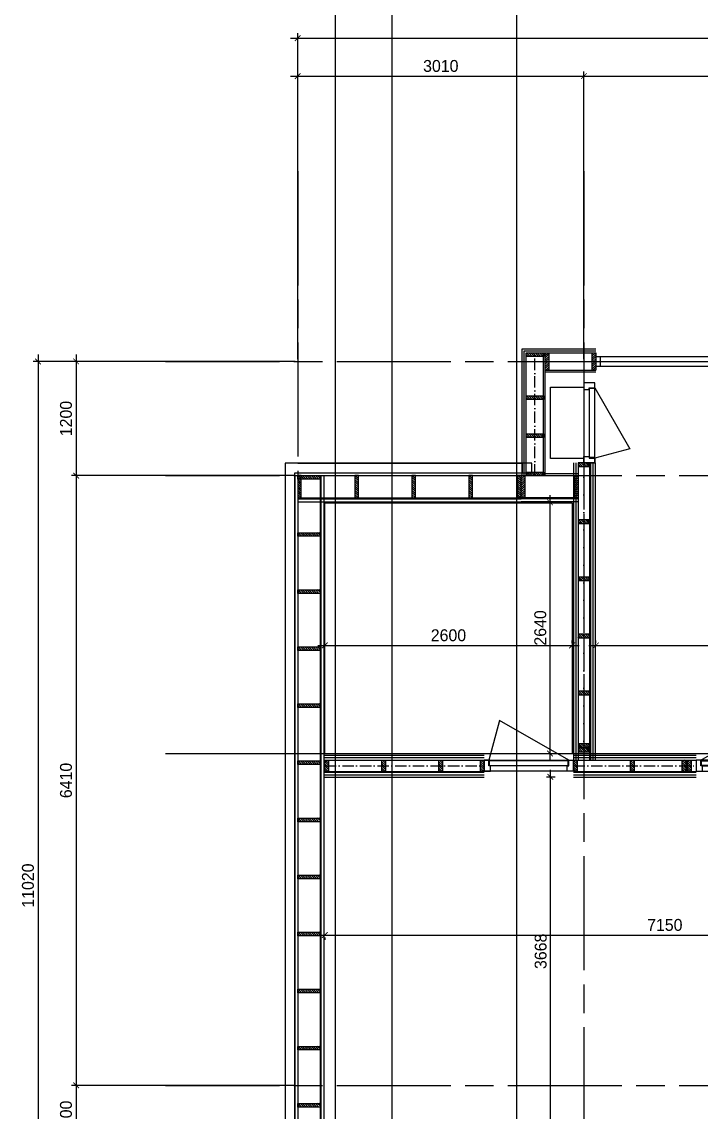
# Model space of a CAD drawing. Header units: millimetres. Extents: x -109306 to 269542, y -22401 to 197206.
# Drawn here: x 109639 to 116783, y 8967 to 20430 of the extents above; entities that cross this region are included whole.
import ezdxf

# ---------------------------------------------------------------- set-up
doc = ezdxf.new("R2010")
doc.units = ezdxf.units.MM
doc.linetypes.add('CENTER', pattern=[36, 24, -3, 6, -3])
doc.linetypes.add('DASHDOT', pattern=[18.5, 12, -3, 0.5, -3])
for name, color, linetype in [('18', 1, 'Continuous'), ('25', 2, 'Continuous'), ('DIMENSION', 1, 'Continuous'), ('STRAMIEN', 11, 'CENTER')]:
    doc.layers.add(name, color=color, linetype=linetype)
doc.styles.get("Standard").update_dxf_attribs({"font": ''})
doc.styles.get('Standard').set_extended_font_data('Century Gothic')
doc.dimstyles.new('1-50', dxfattribs={"dimscale": 50, "dimtxt": 2.5, "dimasz": 1.2, "dimexe": 1, "dimexo": 0, "dimgap": 0.8, "dimtad": 1, "dimdec": 0, "dimzin": 12, "dimdsep": 46, "dimtxsty": 'Standard', "dimblk1": 'ARCHTICK', "dimblk2": 'ARCHTICK', "dimsah": 1, "dimcen": 0.09, "dimdle": 1.5, "dimclrd": 256, "dimclre": 254, "dimclrt": 2, "dimadec": 0, "dimazin": 0, "dimtfac": 1, "dimtdec": 0, "dimtix": 1, "dimtofl": 0, "dimtmove": 2, "dimatfit": 3, "dimldrblk": 'ARCHTICK', "dimfxl": 1, "dimtolj": 1, "dimtzin": 0, "dimarcsym": 0})
pattern_1 = [(45, (466, 0), (-11.2253, 11.2253), [])]
pattern_2 = [(45, (1066, 0), (-11.2253, 11.2253), [])]
pattern_3 = [(45, (1666, 0), (-11.2253, 11.2253), [])]
pattern_4 = [(45, (2266, 0), (-11.2253, 11.2253), [])]
pattern_5 = [(45, (0, -235), (-11.2253, 11.2253), [])]
pattern_6 = [(45, (600, -235), (-11.2253, 11.2253), [])]
pattern_7 = [(45, (1200, -235), (-11.2253, 11.2253), [])]
pattern_8 = [(45, (1800, -235), (-11.2253, 11.2253), [])]
pattern_9 = [(45, (2400, -235), (-11.2253, 11.2253), [])]
pattern_10 = [(45, (3000, -235), (-11.2253, 11.2253), [])]
pattern_11 = [(45, (3600, -235), (-11.2253, 11.2253), [])]
pattern_12 = [(45, (4200, -235), (-11.2253, 11.2253), [])]
pattern_13 = [(45, (4800, -235), (-11.2253, 11.2253), [])]
pattern_14 = [(45, (5400, -235), (-11.2253, 11.2253), [])]
pattern_15 = [(45, (6000, -235), (-11.2253, 11.2253), [])]
pattern_16 = [(45, (600, 0), (-11.2253, 11.2253), [])]

# ---------------------------------------------------------------- blocks, each defined once
blk = doc.blocks.new('*U601')
at = {"layer": '18'}
h = blk.add_hatch(dxfattribs=at)
h.set_pattern_fill('ANSI31', color=1, scale=5)
h.set_pattern_definition([(45, (-134, 0), (-11.2253, 11.2253), [])])
h.paths.add_polyline_path([(-596, 60), (-634, 60), (-634, -60), (-596, -60)])
h = blk.add_hatch(dxfattribs=at)
h.set_pattern_fill('ANSI31', color=1, scale=5)
h.set_pattern_definition(pattern_1)
h.paths.add_polyline_path([(4, 60), (-34, 60), (-34, -60), (4, -60)])
h = blk.add_hatch(dxfattribs=at)
h.set_pattern_fill('ANSI31', color=1, scale=5)
h.set_pattern_definition(pattern_1)
h.paths.add_polyline_path([(4, 60), (-34, 60), (-34, -60), (4, -60)])
h = blk.add_hatch(dxfattribs=at)
h.set_pattern_fill('ANSI31', color=1, scale=5)
h.set_pattern_definition(pattern_2)
h.paths.add_polyline_path([(604, 60), (566, 60), (566, -60), (604, -60)])
h = blk.add_hatch(dxfattribs=at)
h.set_pattern_fill('ANSI31', color=1, scale=5)
h.set_pattern_definition(pattern_2)
h.paths.add_polyline_path([(604, 60), (566, 60), (566, -60), (604, -60)])
h = blk.add_hatch(dxfattribs=at)
h.set_pattern_fill('ANSI31', color=1, scale=5)
h.set_pattern_definition(pattern_3)
h.paths.add_polyline_path([(1204, 60), (1166, 60), (1166, -60), (1204, -60)])
h = blk.add_hatch(dxfattribs=at)
h.set_pattern_fill('ANSI31', color=1, scale=5)
h.set_pattern_definition(pattern_3)
h.paths.add_polyline_path([(1204, 60), (1166, 60), (1166, -60), (1204, -60)])
h = blk.add_hatch(dxfattribs=at)
h.set_pattern_fill('ANSI31', color=1, scale=5)
h.set_pattern_definition(pattern_4)
h.paths.add_polyline_path([(1804, 60), (1766, 60), (1766, -60), (1804, -60)])
h = blk.add_hatch(dxfattribs=at)
h.set_pattern_fill('ANSI31', color=1, scale=5)
h.set_pattern_definition(pattern_4)
h.paths.add_polyline_path([(1804, 60), (1766, 60), (1766, -60), (1804, -60)])
h = blk.add_hatch(dxfattribs=at)
h.set_pattern_fill('ANSI31', color=1, scale=5)
h.set_pattern_definition([(45, (2818, 0), (-11.2253, 11.2253), [])])
h.paths.add_polyline_path([(2356, 60), (2318, 60), (2318, -60), (2356, -60)])
h = blk.add_hatch(dxfattribs=at)
h.set_pattern_fill('ANSI31', color=1, scale=5)
h.set_pattern_definition([(45, (2866, 0), (-11.2253, 11.2253), [])])
h.paths.add_polyline_path([(2404, 60), (2366, 60), (2366, -60), (2404, -60)])
at = {"layer": '25'}
for points in [[(-634, 119), (2490, 119)], [(-634, 94), (2490, 94)], [(-634, 69), (2490, 69)], [(-634, 60), (2490, 60)], [(-634, -60), (2490, -60)], [(-634, -85), (2490, -85)], [(-634, -110), (2490, -110)]]:
    blk.add_lwpolyline(points, dxfattribs=at)
for points in [[(-596, 60), (-634, 60), (-634, -60), (-596, -60)], [(4, 60), (-34, 60), (-34, -60), (4, -60)], [(4, 60), (-34, 60), (-34, -60), (4, -60)], [(604, 60), (566, 60), (566, -60), (604, -60)], [(604, 60), (566, 60), (566, -60), (604, -60)], [(1204, 60), (1166, 60), (1166, -60), (1204, -60)], [(1204, 60), (1166, 60), (1166, -60), (1204, -60)], [(1804, 60), (1766, 60), (1766, -60), (1804, -60)], [(1804, 60), (1766, 60), (1766, -60), (1804, -60)], [(2356, 60), (2318, 60), (2318, -60), (2356, -60)], [(2404, 60), (2366, 60), (2366, -60), (2404, -60)]]:
    blk.add_lwpolyline(points, close=True, dxfattribs=at)
at = {"layer": 'DIMENSION', "linetype": 'DASHDOT', "ltscale": 10}
blk.add_lwpolyline([(-634, 0), (2490, 0)], dxfattribs=at)
blk = doc.blocks.new('*U602')
at = {"layer": '18'}
h = blk.add_hatch(dxfattribs=at)
h.set_pattern_fill('ANSI31', color=1, scale=5)
h.set_pattern_definition(pattern_5)
h.paths.add_polyline_path([(-462, -235), (-500, -235), (-500, 0), (-462, 0)])
h = blk.add_hatch(dxfattribs=at)
h.set_pattern_fill('ANSI31', color=1, scale=5)
h.set_pattern_definition(pattern_6)
h.paths.add_polyline_path([(138, -235), (100, -235), (100, 0), (138, 0)])
h = blk.add_hatch(dxfattribs=at)
h.set_pattern_fill('ANSI31', color=1, scale=5)
h.set_pattern_definition(pattern_6)
h.paths.add_polyline_path([(138, -235), (100, -235), (100, 0), (138, 0)])
h = blk.add_hatch(dxfattribs=at)
h.set_pattern_fill('ANSI31', color=1, scale=5)
h.set_pattern_definition(pattern_7)
h.paths.add_polyline_path([(738, -235), (700, -235), (700, 0), (738, 0)])
h = blk.add_hatch(dxfattribs=at)
h.set_pattern_fill('ANSI31', color=1, scale=5)
h.set_pattern_definition(pattern_7)
h.paths.add_polyline_path([(738, -235), (700, -235), (700, 0), (738, 0)])
h = blk.add_hatch(dxfattribs=at)
h.set_pattern_fill('ANSI31', color=1, scale=5)
h.set_pattern_definition(pattern_8)
h.paths.add_polyline_path([(1338, -235), (1300, -235), (1300, 0), (1338, 0)])
h = blk.add_hatch(dxfattribs=at)
h.set_pattern_fill('ANSI31', color=1, scale=5)
h.set_pattern_definition([(45, (2312, -235), (-11.2253, 11.2253), [])])
h.paths.add_polyline_path([(1850, -235), (1812, -235), (1812, 0), (1850, 0)])
at = {"layer": '25'}
for points in [[(-500, 39), (1850, 39)], [(-500, 9), (1850, 9)], [(-500, 0), (1850, 0)], [(-500, -235), (1850, -235)], [(-500, -265), (1850, -265)], [(-500, -365), (1850, -365)]]:
    blk.add_lwpolyline(points, dxfattribs=at)
for points in [[(-462, -235), (-500, -235), (-500, 0), (-462, 0)], [(138, -235), (100, -235), (100, 0), (138, 0)], [(138, -235), (100, -235), (100, 0), (138, 0)], [(738, -235), (700, -235), (700, 0), (738, 0)], [(738, -235), (700, -235), (700, 0), (738, 0)], [(1338, -235), (1300, -235), (1300, 0), (1338, 0)], [(1850, -235), (1812, -235), (1812, 0), (1850, 0)]]:
    blk.add_lwpolyline(points, close=True, dxfattribs=at)
blk = doc.blocks.new('_ARCHTICK')
at = {"color": 0, "linetype": 'ByBlock', "const_width": 0.15}
blk.add_lwpolyline([(-0.5, -0.5), (0.5, 0.5)], dxfattribs=at)
blk = doc.blocks.new('*D615')
at = {"layer": 'Defpoints', "color": 0, "transparency": 16777216}
for p in [(3010, 14020), (0, 11020), (3010, 11020)]:
    blk.add_point(p, dxfattribs=at)
at = {"layer": 'DIMENSION', "lineweight": -2, "transparency": 16777216}
blk.add_line((-75, 14020), (3085, 14020), dxfattribs=at)
at = {"layer": 'DIMENSION', "color": 254, "lineweight": -2, "transparency": 16777216}
for p, q in [((0, 11045), (0, 14070)), ((3010, 11045), (3010, 14070))]:
    blk.add_line(p, q, dxfattribs=at)
at = {"layer": 'DIMENSION', "lineweight": -2, "transparency": 16777216, "xscale": 59.99999999999995, "yscale": 59.99999999999995, "zscale": 59.99999999999995, "rotation": 180}
blk.add_blockref('_ARCHTICK', (0, 14020), dxfattribs=at)
at = {"layer": 'DIMENSION', "lineweight": -2, "transparency": 16777216, "xscale": 59.99999999999995, "yscale": 59.99999999999995, "zscale": 59.99999999999995}
blk.add_blockref('_ARCHTICK', (3010, 14020), dxfattribs=at)
at = {"layer": 'DIMENSION', "color": 2, "transparency": 16777216, "insert": (1505, 14126), "char_height": 125, "attachment_point": 5}
blk.add_mtext('\\A1;3010', dxfattribs=at)
blk = doc.blocks.new('*D616')
at = {"layer": 'Defpoints', "color": 0, "transparency": 16777216}
for p in [(6310, 14020), (3010, 11020), (6310, 11020)]:
    blk.add_point(p, dxfattribs=at)
at = {"layer": 'DIMENSION', "lineweight": -2, "transparency": 16777216}
blk.add_line((2935, 14020), (6385, 14020), dxfattribs=at)
at = {"layer": 'DIMENSION', "color": 254, "lineweight": -2, "transparency": 16777216}
for p, q in [((3010, 11045), (3010, 14070)), ((6310, 11045), (6310, 14070))]:
    blk.add_line(p, q, dxfattribs=at)
at = {"layer": 'DIMENSION', "lineweight": -2, "transparency": 16777216, "xscale": 59.99999999999995, "yscale": 59.99999999999995, "zscale": 59.99999999999995, "rotation": 180}
blk.add_blockref('_ARCHTICK', (3010, 14020), dxfattribs=at)
at = {"layer": 'DIMENSION', "lineweight": -2, "transparency": 16777216, "xscale": 59.99999999999995, "yscale": 59.99999999999995, "zscale": 59.99999999999995}
blk.add_blockref('_ARCHTICK', (6310, 14020), dxfattribs=at)
at = {"layer": 'DIMENSION', "color": 2, "transparency": 16777216, "insert": (4660, 14126), "char_height": 125, "attachment_point": 5}
blk.add_mtext('\\A1;3300', dxfattribs=at)
blk = doc.blocks.new('*D618')
at = {"layer": 'Defpoints', "color": 0, "transparency": 16777216}
for p in [(0, 11020), (-2330, 9820), (0, 9820)]:
    blk.add_point(p, dxfattribs=at)
at = {"layer": 'DIMENSION', "color": 254, "lineweight": -2, "transparency": 16777216}
for p, q in [((-25, 11020), (-2380, 11020)), ((-25, 9820), (-2380, 9820))]:
    blk.add_line(p, q, dxfattribs=at)
at = {"layer": 'DIMENSION', "lineweight": -2, "transparency": 16777216}
blk.add_line((-2330, 11095), (-2330, 9745), dxfattribs=at)
at = {"layer": 'DIMENSION', "lineweight": -2, "transparency": 16777216, "xscale": 59.99999999999995, "yscale": 59.99999999999995, "zscale": 59.99999999999995}
for p, rotation in [((-2330, 11020), 90), ((-2330, 9820), 270)]:
    blk.add_blockref('_ARCHTICK', p, dxfattribs=dict(at, rotation=rotation))
at = {"layer": 'DIMENSION', "color": 2, "transparency": 16777216, "insert": (-2436, 10420), "char_height": 125, "attachment_point": 5, "rotation": 90}
blk.add_mtext('\\A1;1200', dxfattribs=at)
blk = doc.blocks.new('*D619')
at = {"layer": 'Defpoints', "color": 0, "transparency": 16777216}
for p in [(0, 9820), (-2330, 3410), (0, 3410)]:
    blk.add_point(p, dxfattribs=at)
at = {"layer": 'DIMENSION', "lineweight": -2, "transparency": 16777216}
blk.add_line((-2330, 9895), (-2330, 3335), dxfattribs=at)
at = {"layer": 'DIMENSION', "color": 254, "lineweight": -2, "transparency": 16777216}
for p, q in [((-25, 9820), (-2380, 9820)), ((-25, 3410), (-2380, 3410))]:
    blk.add_line(p, q, dxfattribs=at)
at = {"layer": 'DIMENSION', "lineweight": -2, "transparency": 16777216, "xscale": 59.99999999999995, "yscale": 59.99999999999995, "zscale": 59.99999999999995}
for p, rotation in [((-2330, 9820), 90), ((-2330, 3410), 270)]:
    blk.add_blockref('_ARCHTICK', p, dxfattribs=dict(at, rotation=rotation))
at = {"layer": 'DIMENSION', "color": 2, "transparency": 16777216, "insert": (-2436, 6615), "char_height": 125, "attachment_point": 5, "rotation": 90}
blk.add_mtext('\\A1;6410', dxfattribs=at)
blk = doc.blocks.new('*D620')
at = {"layer": 'Defpoints', "color": 0, "transparency": 16777216}
for p in [(0, 3410), (-2330, 2810), (0, 2810)]:
    blk.add_point(p, dxfattribs=at)
at = {"layer": 'DIMENSION', "lineweight": -2, "transparency": 16777216}
blk.add_line((-2330, 3485), (-2330, 2735), dxfattribs=at)
at = {"layer": 'DIMENSION', "color": 254, "lineweight": -2, "transparency": 16777216}
for p, q in [((-25, 3410), (-2380, 3410)), ((-25, 2810), (-2380, 2810))]:
    blk.add_line(p, q, dxfattribs=at)
at = {"layer": 'DIMENSION', "lineweight": -2, "transparency": 16777216, "xscale": 59.99999999999995, "yscale": 59.99999999999995, "zscale": 59.99999999999995}
for p, rotation in [((-2330, 3410), 90), ((-2330, 2810), 270)]:
    blk.add_blockref('_ARCHTICK', p, dxfattribs=dict(at, rotation=rotation))
at = {"layer": 'DIMENSION', "color": 2, "transparency": 16777216, "insert": (-2436, 3110), "char_height": 125, "attachment_point": 5, "rotation": 90}
blk.add_mtext('\\A1;600', dxfattribs=at)
blk = doc.blocks.new('*D622')
at = {"layer": 'Defpoints', "color": 0, "transparency": 16777216}
for p in [(10720, 14420), (0, 11020), (10720, 11020)]:
    blk.add_point(p, dxfattribs=at)
at = {"layer": 'DIMENSION', "color": 254, "lineweight": -2, "transparency": 16777216}
for p, q in [((0, 11045), (0, 14470)), ((10720, 11045), (10720, 14470))]:
    blk.add_line(p, q, dxfattribs=at)
at = {"layer": 'DIMENSION', "lineweight": -2, "transparency": 16777216}
blk.add_line((-75, 14420), (10795, 14420), dxfattribs=at)
at = {"layer": 'DIMENSION', "lineweight": -2, "transparency": 16777216, "xscale": 59.99999999999995, "yscale": 59.99999999999995, "zscale": 59.99999999999995, "rotation": 180}
blk.add_blockref('_ARCHTICK', (0, 14420), dxfattribs=at)
at = {"layer": 'DIMENSION', "lineweight": -2, "transparency": 16777216, "xscale": 59.99999999999995, "yscale": 59.99999999999995, "zscale": 59.99999999999995}
blk.add_blockref('_ARCHTICK', (10720, 14420), dxfattribs=at)
at = {"layer": 'DIMENSION', "color": 2, "transparency": 16777216, "insert": (5360, 14526), "char_height": 125, "attachment_point": 5}
blk.add_mtext('\\A1;10720', dxfattribs=at)
blk = doc.blocks.new('*D623')
at = {"layer": 'Defpoints', "color": 0, "transparency": 16777216}
for p in [(0, 11020), (-2730, 0), (0, 0)]:
    blk.add_point(p, dxfattribs=at)
at = {"layer": 'DIMENSION', "color": 254, "lineweight": -2, "transparency": 16777216}
for p, q in [((-25, 11020), (-2780, 11020)), ((-25, 0), (-2780, 0))]:
    blk.add_line(p, q, dxfattribs=at)
at = {"layer": 'DIMENSION', "lineweight": -2, "transparency": 16777216}
blk.add_line((-2730, 11095), (-2730, -75), dxfattribs=at)
at = {"layer": 'DIMENSION', "lineweight": -2, "transparency": 16777216, "xscale": 59.99999999999995, "yscale": 59.99999999999995, "zscale": 59.99999999999995}
for p, rotation in [((-2730, 11020), 90), ((-2730, 0), 270)]:
    blk.add_blockref('_ARCHTICK', p, dxfattribs=dict(at, rotation=rotation))
at = {"layer": 'DIMENSION', "color": 2, "transparency": 16777216, "insert": (-2836, 5510), "char_height": 125, "attachment_point": 5, "rotation": 90}
blk.add_mtext('\\A1;11020', dxfattribs=at)
blk = doc.blocks.new('*U606')
at = {"layer": '18'}
h = blk.add_hatch(dxfattribs=at)
h.set_pattern_fill('ANSI31', color=1, scale=5)
h.set_pattern_definition([(45, (-110, 0), (-11.2253, 11.2253), [])])
h.paths.add_polyline_path([(-572, 60), (-610, 60), (-610, -60), (-572, -60)])
h = blk.add_hatch(dxfattribs=at)
h.set_pattern_fill('ANSI31', color=1, scale=5)
h.set_pattern_definition([(45, (490, 0), (-11.2253, 11.2253), [])])
h.paths.add_polyline_path([(28, 60), (-10, 60), (-10, -60), (28, -60)])
h = blk.add_hatch(dxfattribs=at)
h.set_pattern_fill('ANSI31', color=1, scale=5)
h.set_pattern_definition([(45, (490, 0), (-11.2253, 11.2253), [])])
h.paths.add_polyline_path([(28, 60), (-10, 60), (-10, -60), (28, -60)])
h = blk.add_hatch(dxfattribs=at)
h.set_pattern_fill('ANSI31', color=1, scale=5)
h.set_pattern_definition([(45, (1032, 0), (-11.2253, 11.2253), [])])
h.paths.add_polyline_path([(570, 60), (532, 60), (532, -60), (570, -60)])
h = blk.add_hatch(dxfattribs=at)
h.set_pattern_fill('ANSI31', color=1, scale=5)
h.set_pattern_definition([(45, (1090, 0), (-11.2253, 11.2253), [])])
h.paths.add_polyline_path([(628, 60), (590, 60), (590, -60), (628, -60)])
at = {"layer": '25'}
for points in [[(-610, 119), (680, 119)], [(-610, 94), (680, 94)], [(-610, 69), (680, 69)], [(-610, 60), (680, 60)], [(-610, -60), (680, -60)], [(-610, -85), (680, -85)], [(-610, -110), (680, -110)]]:
    blk.add_lwpolyline(points, dxfattribs=at)
for points in [[(-572, 60), (-610, 60), (-610, -60), (-572, -60)], [(28, 60), (-10, 60), (-10, -60), (28, -60)], [(28, 60), (-10, 60), (-10, -60), (28, -60)], [(570, 60), (532, 60), (532, -60), (570, -60)], [(628, 60), (590, 60), (590, -60), (628, -60)]]:
    blk.add_lwpolyline(points, close=True, dxfattribs=at)
at = {"layer": 'DIMENSION', "linetype": 'DASHDOT', "ltscale": 10}
blk.add_lwpolyline([(-610, 0), (680, 0)], dxfattribs=at)
blk = doc.blocks.new('*U603')
at = {"layer": '18'}
h = blk.add_hatch(dxfattribs=at)
h.set_pattern_fill('ANSI31', color=1, scale=5)
h.set_pattern_definition(pattern_5)
h.paths.add_polyline_path([(-462, -235), (-500, -235), (-500, 0), (-462, 0)])
h = blk.add_hatch(dxfattribs=at)
h.set_pattern_fill('ANSI31', color=1, scale=5)
h.set_pattern_definition(pattern_6)
h.paths.add_polyline_path([(138, -235), (100, -235), (100, 0), (138, 0)])
h = blk.add_hatch(dxfattribs=at)
h.set_pattern_fill('ANSI31', color=1, scale=5)
h.set_pattern_definition(pattern_6)
h.paths.add_polyline_path([(138, -235), (100, -235), (100, 0), (138, 0)])
h = blk.add_hatch(dxfattribs=at)
h.set_pattern_fill('ANSI31', color=1, scale=5)
h.set_pattern_definition(pattern_7)
h.paths.add_polyline_path([(738, -235), (700, -235), (700, 0), (738, 0)])
h = blk.add_hatch(dxfattribs=at)
h.set_pattern_fill('ANSI31', color=1, scale=5)
h.set_pattern_definition(pattern_7)
h.paths.add_polyline_path([(738, -235), (700, -235), (700, 0), (738, 0)])
h = blk.add_hatch(dxfattribs=at)
h.set_pattern_fill('ANSI31', color=1, scale=5)
h.set_pattern_definition(pattern_8)
h.paths.add_polyline_path([(1338, -235), (1300, -235), (1300, 0), (1338, 0)])
h = blk.add_hatch(dxfattribs=at)
h.set_pattern_fill('ANSI31', color=1, scale=5)
h.set_pattern_definition(pattern_8)
h.paths.add_polyline_path([(1338, -235), (1300, -235), (1300, 0), (1338, 0)])
h = blk.add_hatch(dxfattribs=at)
h.set_pattern_fill('ANSI31', color=1, scale=5)
h.set_pattern_definition(pattern_9)
h.paths.add_polyline_path([(1938, -235), (1900, -235), (1900, 0), (1938, 0)])
h = blk.add_hatch(dxfattribs=at)
h.set_pattern_fill('ANSI31', color=1, scale=5)
h.set_pattern_definition(pattern_9)
h.paths.add_polyline_path([(1938, -235), (1900, -235), (1900, 0), (1938, 0)])
h = blk.add_hatch(dxfattribs=at)
h.set_pattern_fill('ANSI31', color=1, scale=5)
h.set_pattern_definition(pattern_10)
h.paths.add_polyline_path([(2538, -235), (2500, -235), (2500, 0), (2538, 0)])
h = blk.add_hatch(dxfattribs=at)
h.set_pattern_fill('ANSI31', color=1, scale=5)
h.set_pattern_definition(pattern_10)
h.paths.add_polyline_path([(2538, -235), (2500, -235), (2500, 0), (2538, 0)])
h = blk.add_hatch(dxfattribs=at)
h.set_pattern_fill('ANSI31', color=1, scale=5)
h.set_pattern_definition(pattern_11)
h.paths.add_polyline_path([(3138, -235), (3100, -235), (3100, 0), (3138, 0)])
h = blk.add_hatch(dxfattribs=at)
h.set_pattern_fill('ANSI31', color=1, scale=5)
h.set_pattern_definition(pattern_11)
h.paths.add_polyline_path([(3138, -235), (3100, -235), (3100, 0), (3138, 0)])
h = blk.add_hatch(dxfattribs=at)
h.set_pattern_fill('ANSI31', color=1, scale=5)
h.set_pattern_definition(pattern_12)
h.paths.add_polyline_path([(3738, -235), (3700, -235), (3700, 0), (3738, 0)])
h = blk.add_hatch(dxfattribs=at)
h.set_pattern_fill('ANSI31', color=1, scale=5)
h.set_pattern_definition(pattern_12)
h.paths.add_polyline_path([(3738, -235), (3700, -235), (3700, 0), (3738, 0)])
h = blk.add_hatch(dxfattribs=at)
h.set_pattern_fill('ANSI31', color=1, scale=5)
h.set_pattern_definition(pattern_13)
h.paths.add_polyline_path([(4338, -235), (4300, -235), (4300, 0), (4338, 0)])
h = blk.add_hatch(dxfattribs=at)
h.set_pattern_fill('ANSI31', color=1, scale=5)
h.set_pattern_definition(pattern_13)
h.paths.add_polyline_path([(4338, -235), (4300, -235), (4300, 0), (4338, 0)])
h = blk.add_hatch(dxfattribs=at)
h.set_pattern_fill('ANSI31', color=1, scale=5)
h.set_pattern_definition(pattern_14)
h.paths.add_polyline_path([(4938, -235), (4900, -235), (4900, 0), (4938, 0)])
h = blk.add_hatch(dxfattribs=at)
h.set_pattern_fill('ANSI31', color=1, scale=5)
h.set_pattern_definition(pattern_14)
h.paths.add_polyline_path([(4938, -235), (4900, -235), (4900, 0), (4938, 0)])
h = blk.add_hatch(dxfattribs=at)
h.set_pattern_fill('ANSI31', color=1, scale=5)
h.set_pattern_definition(pattern_15)
h.paths.add_polyline_path([(5538, -235), (5500, -235), (5500, 0), (5538, 0)])
h = blk.add_hatch(dxfattribs=at)
h.set_pattern_fill('ANSI31', color=1, scale=5)
h.set_pattern_definition(pattern_15)
h.paths.add_polyline_path([(5538, -235), (5500, -235), (5500, 0), (5538, 0)])
h = blk.add_hatch(dxfattribs=at)
h.set_pattern_fill('ANSI31', color=1, scale=5)
h.set_pattern_definition([(45, (6600, -235), (-11.2253, 11.2253), [])])
h.paths.add_polyline_path([(6138, -235), (6100, -235), (6100, 0), (6138, 0)])
h = blk.add_hatch(dxfattribs=at)
h.set_pattern_fill('ANSI31', color=1, scale=5)
h.set_pattern_definition([(45, (7089.5, -235), (-11.2253, 11.2253), [])])
h.paths.add_polyline_path([(6627.5, -235), (6589.5, -235), (6589.5, 0), (6627.5, 0)])
at = {"layer": '25'}
for points in [[(-500, 39), (6627.5, 39)], [(-500, 9), (6627.5, 9)], [(-500, 0), (6627.5, 0)], [(-500, -235), (6627.5, -235)], [(-500, -265), (6627.5, -265)], [(-500, -365), (6627.5, -365)]]:
    blk.add_lwpolyline(points, dxfattribs=at)
for points in [[(-462, -235), (-500, -235), (-500, 0), (-462, 0)], [(138, -235), (100, -235), (100, 0), (138, 0)], [(138, -235), (100, -235), (100, 0), (138, 0)], [(738, -235), (700, -235), (700, 0), (738, 0)], [(738, -235), (700, -235), (700, 0), (738, 0)], [(1338, -235), (1300, -235), (1300, 0), (1338, 0)], [(1338, -235), (1300, -235), (1300, 0), (1338, 0)], [(1938, -235), (1900, -235), (1900, 0), (1938, 0)], [(1938, -235), (1900, -235), (1900, 0), (1938, 0)], [(2538, -235), (2500, -235), (2500, 0), (2538, 0)], [(2538, -235), (2500, -235), (2500, 0), (2538, 0)], [(3138, -235), (3100, -235), (3100, 0), (3138, 0)], [(3138, -235), (3100, -235), (3100, 0), (3138, 0)], [(3738, -235), (3700, -235), (3700, 0), (3738, 0)], [(3738, -235), (3700, -235), (3700, 0), (3738, 0)], [(4338, -235), (4300, -235), (4300, 0), (4338, 0)], [(4338, -235), (4300, -235), (4300, 0), (4338, 0)], [(4938, -235), (4900, -235), (4900, 0), (4938, 0)], [(4938, -235), (4900, -235), (4900, 0), (4938, 0)], [(5538, -235), (5500, -235), (5500, 0), (5538, 0)], [(5538, -235), (5500, -235), (5500, 0), (5538, 0)], [(6138, -235), (6100, -235), (6100, 0), (6138, 0)], [(6627.5, -235), (6589.5, -235), (6589.5, 0), (6627.5, 0)]]:
    blk.add_lwpolyline(points, close=True, dxfattribs=at)
blk = doc.blocks.new('*U605')
at = {"layer": '18'}
h = blk.add_hatch(dxfattribs=at)
h.set_pattern_fill('ANSI31', color=1, scale=5)
h.paths.add_polyline_path([(-462, 60), (-500, 60), (-500, -60), (-462, -60)])
h = blk.add_hatch(dxfattribs=at)
h.set_pattern_fill('ANSI31', color=1, scale=5)
h.set_pattern_definition(pattern_16)
h.paths.add_polyline_path([(138, 60), (100, 60), (100, -60), (138, -60)])
h = blk.add_hatch(dxfattribs=at)
h.set_pattern_fill('ANSI31', color=1, scale=5)
h.set_pattern_definition(pattern_16)
h.paths.add_polyline_path([(138, 60), (100, 60), (100, -60), (138, -60)])
h = blk.add_hatch(dxfattribs=at)
h.set_pattern_fill('ANSI31', color=1, scale=5)
h.set_pattern_definition([(45, (1200, 0), (-11.2253, 11.2253), [])])
h.paths.add_polyline_path([(738, 60), (700, 60), (700, -60), (738, -60)])
h = blk.add_hatch(dxfattribs=at)
h.set_pattern_fill('ANSI31', color=1, scale=5)
h.set_pattern_definition([(45, (1637, 0), (-11.2253, 11.2253), [])])
h.paths.add_polyline_path([(1175, 60), (1137, 60), (1137, -60), (1175, -60)])
at = {"layer": '25'}
for points in [[(-500, 119), (1175, 119)], [(-500, 94), (1175, 94)], [(-500, 69), (1175, 69)], [(-500, 60), (1175, 60)], [(-500, -60), (1175, -60)], [(-500, -85), (1175, -85)], [(-500, -110), (1175, -110)]]:
    blk.add_lwpolyline(points, dxfattribs=at)
for points in [[(-462, 60), (-500, 60), (-500, -60), (-462, -60)], [(138, 60), (100, 60), (100, -60), (138, -60)], [(138, 60), (100, 60), (100, -60), (138, -60)], [(738, 60), (700, 60), (700, -60), (738, -60)], [(1175, 60), (1137, 60), (1137, -60), (1175, -60)]]:
    blk.add_lwpolyline(points, close=True, dxfattribs=at)
at = {"layer": 'DIMENSION', "linetype": 'DASHDOT', "ltscale": 10}
blk.add_lwpolyline([(-500, 0), (1175, 0)], dxfattribs=at)
blk = doc.blocks.new('*D505')
at = {"layer": 'Defpoints', "color": 0, "transparency": 16777216}
for p in [(112825, 13874), (115425, 13874), (115425, 13874)]:
    blk.add_point(p, dxfattribs=at)
at = {"layer": 'DIMENSION', "lineweight": -2, "transparency": 16777216}
blk.add_line((112750, 13874), (115500, 13874), dxfattribs=at)
at = {"layer": 'DIMENSION', "color": 254, "lineweight": -2, "transparency": 16777216}
for p, q in [((112825, 13899), (112825, 13924)), ((115425, 13899), (115425, 13924))]:
    blk.add_line(p, q, dxfattribs=at)
at = {"layer": 'DIMENSION', "lineweight": -2, "transparency": 16777216, "xscale": 59.99999999999995, "yscale": 59.99999999999995, "zscale": 59.99999999999995, "rotation": 180}
blk.add_blockref('_ARCHTICK', (112825, 13874), dxfattribs=at)
at = {"layer": 'DIMENSION', "lineweight": -2, "transparency": 16777216, "xscale": 59.99999999999995, "yscale": 59.99999999999995, "zscale": 59.99999999999995}
blk.add_blockref('_ARCHTICK', (115425, 13874), dxfattribs=at)
at = {"layer": 'DIMENSION', "color": 2, "transparency": 16777216, "insert": (114125, 13980), "char_height": 125, "attachment_point": 5}
blk.add_mtext('\\A1;2600', dxfattribs=at)
blk = doc.blocks.new('*D506')
at = {"layer": 'Defpoints', "color": 0, "transparency": 16777216}
for p in [(115675, 13874), (118725, 13874), (118725, 13874)]:
    blk.add_point(p, dxfattribs=at)
at = {"layer": 'DIMENSION', "lineweight": -2, "transparency": 16777216}
blk.add_line((115600, 13874), (118800, 13874), dxfattribs=at)
at = {"layer": 'DIMENSION', "color": 254, "lineweight": -2, "transparency": 16777216}
for p, q in [((115675, 13899), (115675, 13924)), ((118725, 13899), (118725, 13924))]:
    blk.add_line(p, q, dxfattribs=at)
at = {"layer": 'DIMENSION', "lineweight": -2, "transparency": 16777216, "xscale": 59.99999999999995, "yscale": 59.99999999999995, "zscale": 59.99999999999995, "rotation": 180}
blk.add_blockref('_ARCHTICK', (115675, 13874), dxfattribs=at)
at = {"layer": 'DIMENSION', "lineweight": -2, "transparency": 16777216, "xscale": 59.99999999999995, "yscale": 59.99999999999995, "zscale": 59.99999999999995}
blk.add_blockref('_ARCHTICK', (118725, 13874), dxfattribs=at)
at = {"layer": 'DIMENSION', "color": 2, "transparency": 16777216, "insert": (117200, 13980), "char_height": 125, "attachment_point": 5}
blk.add_mtext('\\A1;3050', dxfattribs=at)
blk = doc.blocks.new('*D509')
at = {"layer": 'Defpoints', "color": 0, "transparency": 16777216}
for p in [(112825, 10829), (119975, 10829), (119975, 10829)]:
    blk.add_point(p, dxfattribs=at)
at = {"layer": 'DIMENSION', "lineweight": -2, "transparency": 16777216}
blk.add_line((112750, 10829), (120050, 10829), dxfattribs=at)
at = {"layer": 'DIMENSION', "color": 254, "lineweight": -2, "transparency": 16777216}
for p, q in [((112825, 10804), (112825, 10779)), ((119975, 10804), (119975, 10779))]:
    blk.add_line(p, q, dxfattribs=at)
at = {"layer": 'DIMENSION', "lineweight": -2, "transparency": 16777216, "xscale": 59.99999999999995, "yscale": 59.99999999999995, "zscale": 59.99999999999995, "rotation": 180}
blk.add_blockref('_ARCHTICK', (112825, 10829), dxfattribs=at)
at = {"layer": 'DIMENSION', "lineweight": -2, "transparency": 16777216, "xscale": 59.99999999999995, "yscale": 59.99999999999995, "zscale": 59.99999999999995}
blk.add_blockref('_ARCHTICK', (119975, 10829), dxfattribs=at)
at = {"layer": 'DIMENSION', "color": 2, "transparency": 16777216, "insert": (116400, 10935), "char_height": 125, "attachment_point": 5}
blk.add_mtext('\\A1;7150', dxfattribs=at)
blk = doc.blocks.new('*D512')
at = {"layer": 'Defpoints', "color": 0, "transparency": 16777216}
for p in [(114490, 15378), (115193, 15378), (114427, 12738)]:
    blk.add_point(p, dxfattribs=at)
at = {"layer": 'DIMENSION', "color": 254, "lineweight": -2, "transparency": 16777216}
for p, q in [((114515, 15378), (115243, 15378)), ((114452, 12738), (115243, 12738))]:
    blk.add_line(p, q, dxfattribs=at)
at = {"layer": 'DIMENSION', "lineweight": -2, "transparency": 16777216}
blk.add_line((115193, 12663), (115193, 15453), dxfattribs=at)
at = {"layer": 'DIMENSION', "lineweight": -2, "transparency": 16777216, "xscale": 59.99999999999995, "yscale": 59.99999999999995, "zscale": 59.99999999999995}
for p, rotation in [((115193, 15378), 90), ((115193, 12738), 270)]:
    blk.add_blockref('_ARCHTICK', p, dxfattribs=dict(at, rotation=rotation))
at = {"layer": 'DIMENSION', "color": 2, "transparency": 16777216, "insert": (115091, 14058), "char_height": 125, "attachment_point": 5, "rotation": 90}
blk.add_mtext('\\A1;2640', dxfattribs=at)
blk = doc.blocks.new('*D513')
at = {"layer": 'Defpoints', "color": 0, "transparency": 16777216}
for p in [(115131, 12492), (115197, 12492), (115131, 8825)]:
    blk.add_point(p, dxfattribs=at)
at = {"layer": 'DIMENSION', "lineweight": -2, "transparency": 16777216}
blk.add_line((115197, 8750), (115197, 12567), dxfattribs=at)
at = {"layer": 'DIMENSION', "color": 254, "lineweight": -2, "transparency": 16777216}
for p, q in [((115156, 12492), (115247, 12492)), ((115156, 8825), (115247, 8825))]:
    blk.add_line(p, q, dxfattribs=at)
at = {"layer": 'DIMENSION', "lineweight": -2, "transparency": 16777216, "xscale": 59.99999999999995, "yscale": 59.99999999999995, "zscale": 59.99999999999995}
for p, rotation in [((115197, 12492), 90), ((115197, 8825), 270)]:
    blk.add_blockref('_ARCHTICK', p, dxfattribs=dict(at, rotation=rotation))
at = {"layer": 'DIMENSION', "color": 2, "transparency": 16777216, "insert": (115095, 10658), "char_height": 125, "attachment_point": 5, "rotation": 90}
blk.add_mtext('\\A1;3668', dxfattribs=at)
blk = doc.blocks.new('*U479')
at = {"layer": '25'}
for points in [[(-1525, -50), (1525, -50), (1525, 50), (-1525, 50)], [(-1475, 50), (-1525, 50), (-1525, -50), (-1475, -50)], [(1475, 50), (1525, 50), (1525, -50), (1475, -50)]]:
    blk.add_lwpolyline(points, close=True, dxfattribs=at)
blk.add_lwpolyline([(-1475, 0), (1475, 0)], dxfattribs=at)
blk = doc.blocks.new('meterkast')
blk.add_lwpolyline([(-350, 750), (0, 750), (0, 0), (-350, 0)], close=True)
blk = doc.blocks.new('*U559')
at = {"layer": '18'}
blk.add_lwpolyline([(370, 57), (-271, 427), (-370, 57)], dxfattribs=at)
at = {"layer": '25'}
blk.add_line((353, -2), (-353, -2), dxfattribs=at)
for points in [[(420, -57), (-420, -57), (-420, 57), (420, 57)], [(365, 53), (-365, 53), (-365, 3), (365, 3)]]:
    blk.add_lwpolyline(points, close=True, dxfattribs=at)
for points in [[(-420, 57), (-420, -57), (-353, -57), (-353, -2), (-370, -2), (-370, 57), (-420, 57)], [(420, 57), (420, -57), (353, -57), (353, -2), (370, -2), (370, 57), (420, 57)]]:
    blk.add_lwpolyline(points, dxfattribs=at)
blk = doc.blocks.new('*U598')
at = {"layer": '18'}
for points in [[(-420, 57), (307, 477)], [(307, 477), (420, 57)]]:
    blk.add_lwpolyline(points, dxfattribs=at)
at = {"layer": '25'}
blk.add_line((-403, -2), (403, -2), dxfattribs=at)
for points in [[(-470, -57), (470, -57), (470, 57), (-470, 57)], [(-415, 53), (415, 53), (415, 3), (-415, 3)]]:
    blk.add_lwpolyline(points, close=True, dxfattribs=at)
for points in [[(-470, 57), (-470, -57), (-403, -57), (-403, -2), (-420, -2), (-420, 57), (-470, 57)], [(470, 57), (470, -57), (403, -57), (403, -2), (420, -2), (420, 57), (470, 57)]]:
    blk.add_lwpolyline(points, dxfattribs=at)
blk = doc.blocks.new('stramien_COEN')
at = {"layer": 'STRAMIEN', "ltscale": 50}
for points in [[(0, 13020), (0, -1790)], [(3010, 13020), (3010, -1790)], [(-1390, 11020), (12510, 11020)], [(-1390, 9820), (12510, 9820)], [(-1390, 3410), (12510, 3410)]]:
    blk.add_lwpolyline(points, dxfattribs=at)
at = {"layer": 'DIMENSION'}
for base, p1, p2, picture, middle in [((10720, 14420), (0, 11020), (10720, 11020), '*D622', (5360, 14525.6)), ((3010, 14020), (0, 11020), (3010, 11020), '*D615', (1505, 14125.6)), ((6310, 14020), (3010, 11020), (6310, 11020), '*D616', (4660, 14125.6))]:
    dim = blk.add_linear_dim(base=base, p1=p1, p2=p2, dimstyle='1-50', override={"dimexo": 0.5}, dxfattribs=at)
    dim.commit()
    dim.dimension.update_dxf_attribs({"geometry": picture, "text_midpoint": middle})
for base, p1, p2, picture, middle in [((-2730, 0), (0, 11020), (0, 0), '*D623', (-2835.6, 5510)), ((-2330, 9820), (0, 11020), (0, 9820), '*D618', (-2435.6, 10420)), ((-2330, 3410), (0, 9820), (0, 3410), '*D619', (-2435.6, 6615)), ((-2330, 2810), (0, 3410), (0, 2810), '*D620', (-2435.6, 3110))]:
    dim = blk.add_linear_dim(base=base, p1=p1, p2=p2, angle=90, dimstyle='1-50', override={"dimexo": 0.5}, dxfattribs=at)
    dim.commit()
    dim.dimension.update_dxf_attribs({"geometry": picture, "text_midpoint": middle})

msp = doc.modelspace()

# ---------------------------------------------------------------- hatches: boundary and pattern name
at = {"layer": '18'}
h = msp.add_hatch(dxfattribs=at)
h.set_pattern_fill('ANSI31', color=1, scale=5, angle=90)
h.set_pattern_definition([(135, (119333.84, 17413.096), (-11.22532, -11.22532), [])])
h.paths.add_polyline_path([(115125.4, 16951.1), (115125.4, 16913.1), (114941.4, 16913.1), (114941.4, 16951.1)])
h = msp.add_hatch(dxfattribs=at)
h.set_pattern_fill('ANSI31', color=1, scale=5, angle=180)
h.set_pattern_definition([(225, (118755.84, 16827.096), (11.22532, -11.22532), [])])
h.paths.add_polyline_path([(115181.4, 16767.1), (115143.4, 16767.1), (115143.4, 16951.1), (115181.4, 16951.1)])
h = msp.add_hatch(dxfattribs=at)
h.set_pattern_fill('ANSI31', color=1, scale=5, angle=180)
h.set_pattern_definition([(225, (118262.596, 16827.096), (11.22532, -11.22532), [])])
h.paths.add_polyline_path([(115674.6, 16767.1), (115636.6, 16767.1), (115636.6, 16951.1), (115674.6, 16951.1)])
h = msp.add_hatch(dxfattribs=at)
h.set_pattern_fill('ANSI31', color=1, scale=5, angle=90)
h.set_pattern_definition([(135, (119333.84, 16959.096), (-11.22532, -11.22532), [])])
h.paths.add_polyline_path([(115125.4, 16497.1), (115125.4, 16459.1), (114941.4, 16459.1), (114941.4, 16497.1)])
h = msp.add_hatch(dxfattribs=at)
h.set_pattern_fill('ANSI31', color=1, scale=5, angle=90)
h.set_pattern_definition([(135, (119333.84, 16559.096), (-11.22532, -11.22532), [])])
h.paths.add_polyline_path([(115125.4, 16097.1), (115125.4, 16059.1), (114941.4, 16059.1), (114941.4, 16097.1)])
h = msp.add_hatch(dxfattribs=at)
h.set_pattern_fill('ANSI31', color=1, scale=5)
h.set_pattern_definition([(45, (50562, -235), (-11.22532, 11.22532), [])])
h.paths.add_polyline_path([(114889.6, 15659.1), (114927.6, 15659.1), (114927.6, 15424.1), (114889.6, 15424.1)])
h = msp.add_hatch(dxfattribs=at)
h.set_pattern_fill('ANSI31', color=1, scale=5, angle=90)
h.set_pattern_definition([(135, (119333.84, 16159.096), (-11.22532, -11.22532), [])])
h.paths.add_polyline_path([(115125.4, 15697.1), (115125.4, 15659.1), (114941.4, 15659.1), (114941.4, 15697.1)])
h = msp.add_hatch(dxfattribs=at)
h.set_pattern_fill('ANSI31', color=1, scale=5)
h.set_pattern_definition([(45, (50000, -235), (-11.22532, 11.22532), [])])
h.paths.add_polyline_path([(115451.6, 15659.1), (115489.6, 15659.1), (115489.6, 15424.1), (115451.6, 15424.1)])

# ---------------------------------------------------------------- linework, layer by layer
msp.add_lwpolyline([(112824.6, 15374.1), (115424.6, 15374.1), (115424.6, 12734.1), (112824.6, 12734.1)], close=True)
at = {"layer": '25', "color": 1}
for p in [(112938.3, -12263.9), (113534.1, -11763.9), (114845.1, -10663.9)]:
    msp.add_xline(p, (0, 1), dxfattribs=at)
at = {"layer": '25'}
for points in [[(114901.4, 15659.1), (114901.4, 16991.1), (115674.6, 16991.1)], [(114921.4, 15659.1), (114921.4, 16971.1), (115674.6, 16971.1)], [(114941.4, 15659.1), (114941.4, 16951.1)], [(115125.4, 15659.1), (115125.4, 16951.1)], [(115125.4, 16951.1), (115674.6, 16951.1)], [(115143.4, 15659.1), (115143.4, 16951.1)], [(115143.4, 16767.1), (115674.6, 16767.1)], [(115143.4, 16749.1), (115674.6, 16749.1)], [(112409.6, 8481.6), (112509.6, 8481.6), (112509.6, 15689.1), (115001.4, 15689.1), (115001.4, 15789.1), (112409.6, 15789.1), (112409.6, 8481.6)], [(115489.6, 15677.1), (115143.4, 15677.1)], [(115489.6, 15424.1), (114889.6, 15424.1)], [(115489.6, 15415.1), (114889.6, 15415.1)], [(115489.6, 15385.1), (114889.6, 15385.1)]]:
    msp.add_lwpolyline(points, dxfattribs=at)
for points in [[(115125.4, 16951.1), (115125.4, 16913.1), (114941.4, 16913.1), (114941.4, 16951.1)], [(115181.4, 16767.1), (115143.4, 16767.1), (115143.4, 16951.1), (115181.4, 16951.1)], [(115674.6, 16767.1), (115636.6, 16767.1), (115636.6, 16951.1), (115674.6, 16951.1)], [(115674.6, 16767.1), (115636.6, 16767.1), (115636.6, 16951.1), (115674.6, 16951.1)], [(115125.4, 16497.1), (115125.4, 16459.1), (114941.4, 16459.1), (114941.4, 16497.1)], [(115125.4, 16097.1), (115125.4, 16059.1), (114941.4, 16059.1), (114941.4, 16097.1)], [(115125.4, 16097.1), (115125.4, 16059.1), (114941.4, 16059.1), (114941.4, 16097.1)], [(115001.4, 15789.1), (114901.4, 15789.1), (114901.4, 15689.1), (115001.4, 15689.1)], [(114889.6, 15659.1), (114927.6, 15659.1), (114927.6, 15424.1), (114889.6, 15424.1)], [(115125.4, 15697.1), (115125.4, 15659.1), (114941.4, 15659.1), (114941.4, 15697.1)], [(115125.4, 15697.1), (115125.4, 15659.1), (114941.4, 15659.1), (114941.4, 15697.1)], [(115451.6, 15659.1), (115489.6, 15659.1), (115489.6, 15424.1), (115451.6, 15424.1)]]:
    msp.add_lwpolyline(points, close=True, dxfattribs=at)
at = {"layer": 'DIMENSION', "linetype": 'DASHDOT', "ltscale": 10}
msp.add_lwpolyline([(115033.4, 15659.1), (115033.4, 16951.1)], dxfattribs=at)
at = {"layer": 'STRAMIEN'}
msp.add_line((111149.6, 12736.1), (125049.6, 12736.1), dxfattribs=at)

# ---------------------------------------------------------------- block references
for name, p in [('stramien_COEN', (112539.6, 5839.1)), ('*U479', (117199.6, 16859.1)), ('*U598', (117199.6, 12609.1))]:
    msp.add_blockref(name, p)
at = {"xscale": -1}
for name, p, rotation in [('*U559', (115606.6, 16213.1), 270), ('*U602', (113039.6, 15424.1), 180), ('*U605', (113324.6, 12609.1), 180), ('*U606', (116049.6, 12609.1), 180)]:
    msp.add_blockref(name, p, dxfattribs=dict(at, rotation=rotation))
for name, p, rotation in [('meterkast', (115199.6, 16588.1), 180), ('*U601', (115549.6, 15159.1), 270), ('*U603', (112774.6, 15159.1), 270)]:
    msp.add_blockref(name, p, dxfattribs=dict(rotation=rotation))
msp.add_blockref('*U598', (114969.6, 12609.1), dxfattribs=at)

# ---------------------------------------------------------------- dimensions: what is measured, and where the dimension line sits
at = {"layer": 'DIMENSION'}
for base, p1, p2, picture, middle in [((115193.4, 15378.1), (114427.2, 12738.1), (114489.7, 15378.1), '*D512', (115090.9, 14058.1)), ((115197.4212393, 12492.159292), (115131.1920843, 8824.659292), (115131.1920843, 12492.159292), '*D513', (115094.9212393, 10658.409292))]:
    dim = msp.add_linear_dim(base=base, p1=p1, p2=p2, angle=90, dimstyle='1-50', override={"dimexo": 0.5}, dxfattribs=at)
    dim.commit()
    dim.dimension.update_dxf_attribs({"geometry": picture, "text_midpoint": middle})
for base, p1, p2, picture, middle in [((115424.6, 13874.1), (112824.6, 13874.1), (115424.6, 13874.1), '*D505', (114124.6, 13979.7)), ((118724.6, 13874.1), (115674.6, 13874.1), (118724.6, 13874.1), '*D506', (117199.6, 13979.7)), ((119974.6, 10829.1), (112824.6, 10829.1), (119974.6, 10829.1), '*D509', (116399.6, 10934.7))]:
    dim = msp.add_linear_dim(base=base, p1=p1, p2=p2, dimstyle='1-50', override={"dimexo": 0.5}, dxfattribs=at)
    dim.commit()
    dim.dimension.update_dxf_attribs({"geometry": picture, "text_midpoint": middle})

doc.saveas('drawing.dxf')
